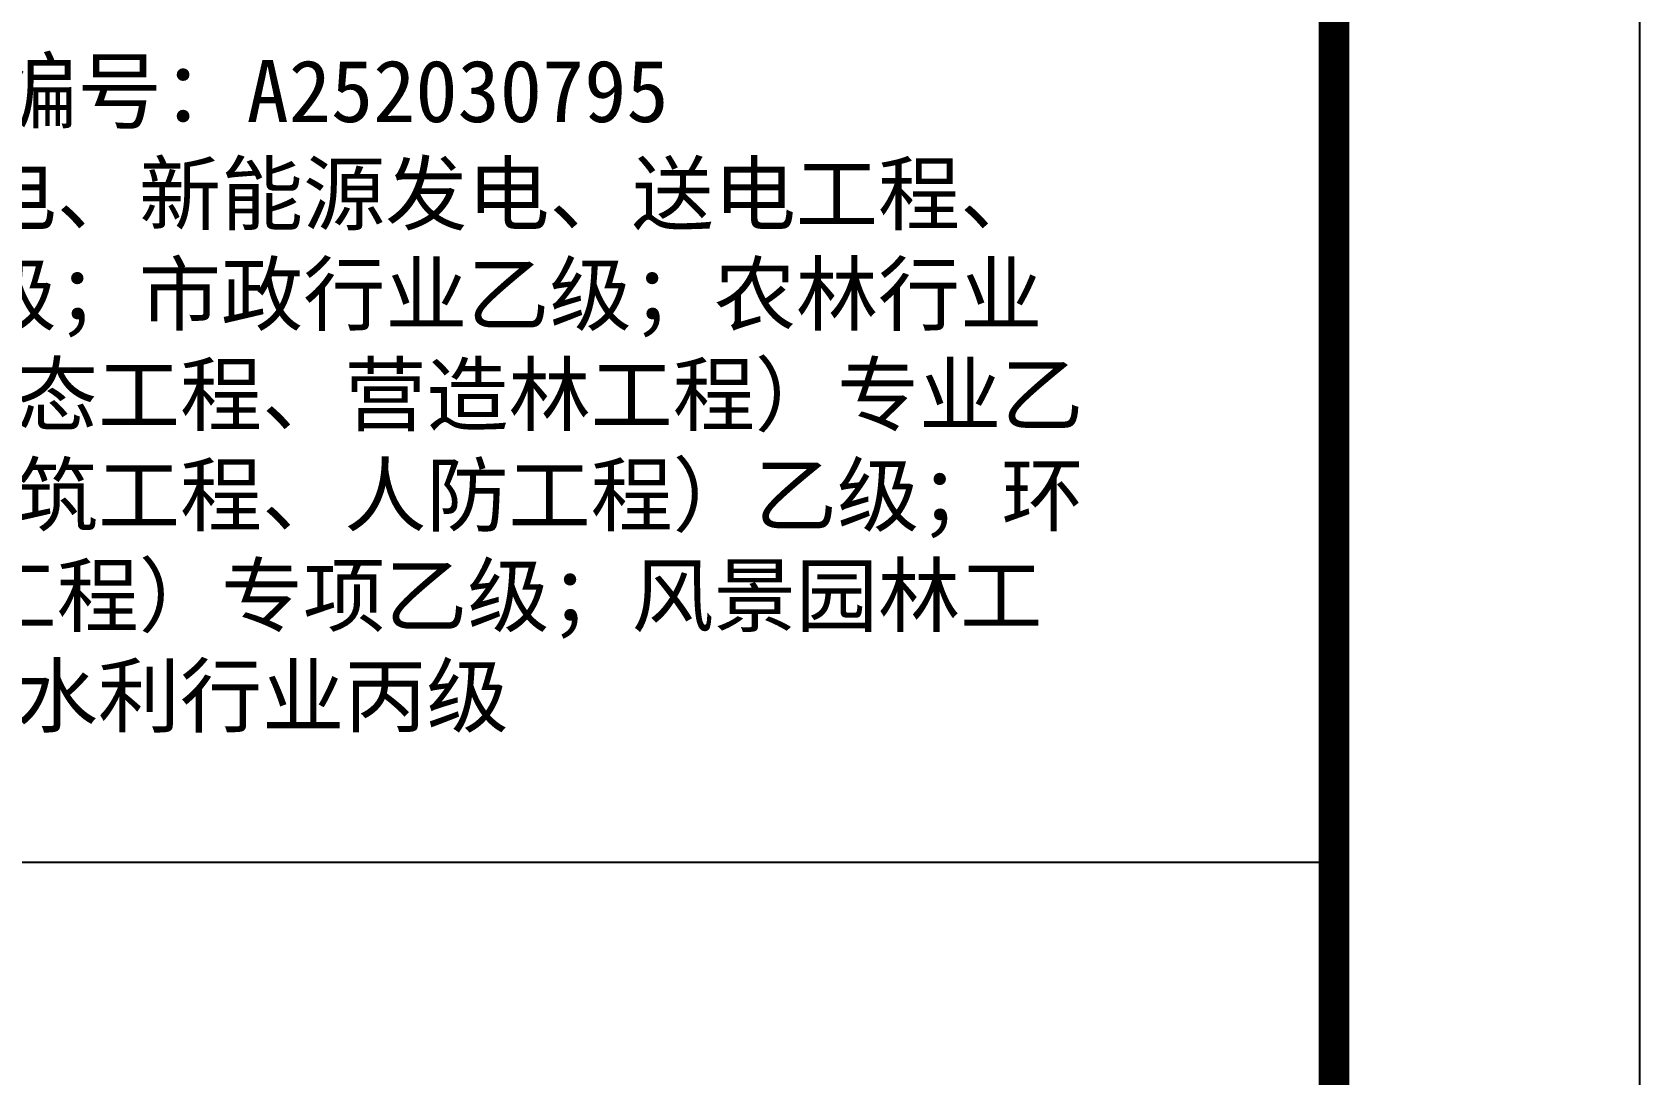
# Model space of a CAD drawing. Extents: x -695846 to 822170, y -413475 to 397179.
# Drawn here: x -466737 to -461480, y 122394 to 125801 of the extents above; entities that cross this region are included whole.
import ezdxf

# ---------------------------------------------------------------- set-up
doc = ezdxf.new("R2010")
doc.units = 0
doc.header["$LTSCALE"] = 1000
doc.header["$MEASUREMENT"] = 0
doc.layers.add('T-图框-175', color=175, linetype='Continuous')
doc.layers.add('TK', color=4, linetype='Continuous')
doc.styles.add('图框字型一', font='')
doc.styles.get('图框字型一').set_extended_font_data('SimSun')

# ---------------------------------------------------------------- blocks, each defined once
blk = doc.blocks.new('资质')
at = {"layer": 'TK', "insert": (2529326.1, -169570.5), "char_height": 193.2015, "attachment_point": 1, "style": '图框字型一'}
blk.add_mtext_dynamic_manual_height_columns('       资质证书编号：A252030795^J{\\H0.9705x;电力行业(风力发电、新能源发电、送电工程、变电工程)专业乙级；市政行业乙级；农林行业（农业综合开发生态工程、营造林工程）专业乙级；建筑行业（建筑工程、人防工程）乙级；环境工程(污染修复工程）专项乙级；风景园林工程设计专项乙级；水利行业丙级}', width=5425.634, gutter_width=2250, heights=[4034.8], dxfattribs=at)
blk = doc.blocks.new('中亿国际')
at = {"lineweight": 20, "xscale": 1.05, "yscale": 1.05, "zscale": 1.05}
blk.add_blockref('资质', (-128018.5, 8935.2), dxfattribs=at)
blk = doc.blocks.new('3er1t35wer1t')
at = {"layer": 'TK', "color": 7}
blk.add_line((313372, 298821.1), (320872, 298821.1), dxfattribs=at)
blk.add_lwpolyline([(313385.4, 263477.1), (313385.4, 303477.1), (320885.4, 303477.1), (320885.4, 263477.1)], close=True, dxfattribs=at)
at = {"lineweight": 20}
blk.add_blockref('中亿国际', (-2213347.2, 470556.4), dxfattribs=at)

msp = doc.modelspace()

# ---------------------------------------------------------------- linework, layer by layer
at = {"layer": 'T-图框-175'}
msp.add_lwpolyline([(-535779.7, 86744.4), (-461479.7, 86744.4), (-461479.7, 128744.4), (-535779.7, 128744.4)], close=True, dxfattribs=at)
at = {"layer": 'T-图框-175', "const_width": 100}
msp.add_lwpolyline([(-533279.7, 87744.4), (-462479.7, 87744.4), (-462479.7, 127744.4), (-533279.7, 127744.4)], close=True, dxfattribs=at)

# ---------------------------------------------------------------- block references
msp.add_blockref('3er1t35wer1t', (-783365.1, -175732.7))

doc.saveas('drawing.dxf')
